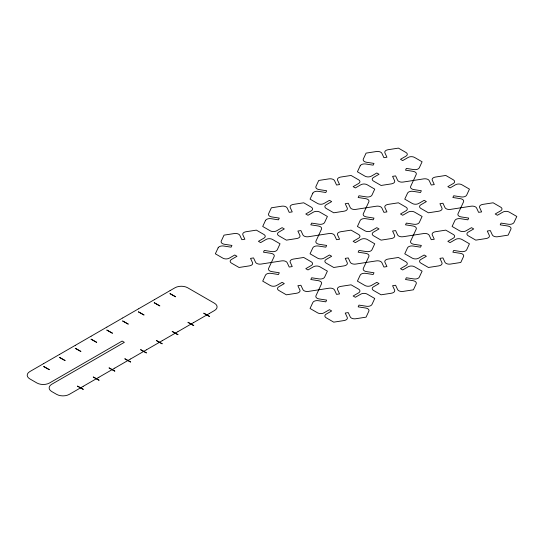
<?xml version="1.0" encoding="UTF-8"?>
<svg xmlns="http://www.w3.org/2000/svg" width="544" height="544" viewBox="0 0 544 544"><rect width="100%" height="100%" fill="white"/><g stroke="black" fill="none" stroke-linecap="round" stroke-linejoin="round"><path stroke-width="0.82" d="M43.676 363.589L29.811 371.593A8.928 5.154 0 0 0 29.811 378.882L36.91 382.983A8.928 5.154 0 0 0 49.538 382.983L122.142 341.068L124.352 342.339L51.748 384.261A8.928 5.154 0 0 0 51.748 391.551L56.644 394.373A8.928 5.154 0 0 0 69.272 394.373L83.137 386.369M43.833 363.494L59.459 354.47M59.622 354.382L75.249 345.358M75.405 345.27L91.032 336.246M91.188 336.158L106.814 327.134M106.971 327.046L122.597 318.022M122.754 317.934L138.38 308.91M138.536 308.815L154.163 299.798M154.326 299.703L169.952 290.686M170.109 290.591L175.018 287.756A8.928 5.154 0 0 1 187.646 287.756L214.479 303.246A8.928 5.154 0 0 1 214.479 310.536L209.569 313.378M83.293 386.274L98.92 377.257M99.083 377.162L114.709 368.145M114.866 368.05L130.492 359.026M130.648 358.938L146.275 349.914M146.431 349.826L162.058 340.802M162.214 340.714L177.84 331.69M177.997 331.602L193.623 322.578M193.786 322.49L209.413 313.466M170.109 293.604L175.644 296.8L169.952 293.692M209.569 316.384L203.708 313.181L209.413 316.479M154.326 302.716L159.861 305.912L154.163 302.804M193.786 325.496L187.925 322.3L193.623 325.591M138.536 311.828L144.078 315.024L138.38 311.916M177.997 334.608L172.142 331.412L177.84 334.703M122.754 320.94L128.296 324.136L122.597 321.035M162.214 343.72L156.359 340.524L162.058 343.815M106.971 330.052L112.506 333.248L106.814 330.147M146.431 352.838L140.57 349.636L146.275 352.927M91.188 339.164L96.723 342.366L91.032 339.259M130.648 361.95L124.787 358.748L130.492 362.039M75.405 348.282L80.94 351.478L75.249 348.371M114.866 371.062L109.004 367.86L114.709 371.151M59.622 357.394L65.158 360.59L59.459 357.483M99.083 380.174L93.221 376.972L98.92 380.263M43.833 366.506L49.375 369.702L43.676 366.595M83.293 389.286L77.438 386.084L83.137 389.375M218.13 247.833L215.356 253.81L222.931 258.182A4.468 2.577 0 0 0 229.248 258.182L234.756 255L236.966 256.278L231.458 259.461A4.468 2.577 0 0 0 231.458 263.106L239.034 267.478L249.383 265.88A4.468 2.577 0 0 0 252.538 262.718L250.526 258.373L253.538 257.91L255.558 262.256A4.468 2.577 0 0 0 261.025 264.078L281.724 260.875A4.468 2.577 0 0 1 287.191 262.698L289.211 267.043L292.23 266.574L290.21 262.228A4.468 2.577 0 0 1 293.366 259.073L303.715 257.468L311.29 261.848A4.468 2.577 0 0 1 311.29 265.492L305.782 268.675L307.992 269.946L313.5 266.764A4.468 2.577 0 0 1 319.818 266.764L327.393 271.143L324.618 277.114A4.468 2.577 0 0 1 319.151 278.936L311.624 277.773L310.814 279.514L318.342 280.684A4.468 2.577 0 0 1 321.497 283.839L315.955 295.786A4.468 2.577 0 0 0 319.11 298.948L326.638 300.111L325.829 301.852L318.301 300.689A4.468 2.577 0 0 0 312.834 302.512L310.06 308.489L317.635 312.861A4.468 2.577 0 0 0 323.952 312.861L329.46 309.679L331.67 310.957L326.162 314.133A4.468 2.577 0 0 0 326.162 317.778L333.737 322.157L344.087 320.552A4.468 2.577 0 0 0 347.242 317.397L345.229 313.052L348.242 312.582L350.261 316.928A4.468 2.577 0 0 0 355.728 318.75L366.078 317.152L368.852 311.175A4.468 2.577 0 0 0 365.697 308.02L358.17 306.857L358.979 305.109L366.506 306.279A4.468 2.577 0 0 0 371.974 304.456L374.741 298.479L367.166 294.107A4.468 2.577 0 0 0 360.856 294.107L355.348 297.282L353.138 296.011L358.646 292.828A4.468 2.577 0 0 0 358.646 289.184L351.07 284.811L340.721 286.409A4.468 2.577 0 0 0 337.566 289.564L339.578 293.91L336.559 294.379L334.546 290.034A4.468 2.577 0 0 0 329.079 288.211L308.38 291.414A4.468 2.577 0 0 1 302.913 289.592L300.893 285.246L297.874 285.716L299.894 290.061A4.468 2.577 0 0 1 296.732 293.216L286.382 294.814L278.807 290.442A4.468 2.577 0 0 1 278.807 286.797L284.315 283.614L282.105 282.343L276.597 285.518A4.468 2.577 0 0 1 270.286 285.518L262.711 281.146L265.479 275.169A4.468 2.577 0 0 1 270.953 273.346L278.474 274.516L279.283 272.768L271.755 271.606A4.468 2.577 0 0 1 268.6 268.45L274.149 256.503A4.468 2.577 0 0 0 270.994 253.341L263.466 252.178L264.275 250.437L271.803 251.6A4.468 2.577 0 0 0 277.27 249.778L280.038 243.8L272.462 239.428A4.468 2.577 0 0 0 266.152 239.428L260.644 242.61L258.434 241.332L263.942 238.15A4.468 2.577 0 0 0 263.942 234.505L256.367 230.132L246.017 231.737A4.468 2.577 0 0 0 242.862 234.892L244.875 239.238L241.856 239.7L239.843 235.355A4.468 2.577 0 0 0 234.376 233.532L224.026 235.137L221.252 241.114A4.468 2.577 0 0 0 224.407 244.27L231.934 245.432L231.125 247.173L223.598 246.01A4.468 2.577 0 0 0 218.13 247.833M265.479 220.497L262.711 226.467L270.286 230.846A4.468 2.577 0 0 0 276.597 230.846L282.105 227.664L284.315 228.942L278.807 232.118A4.468 2.577 0 0 0 278.807 235.763L286.382 240.142L296.732 238.537A4.468 2.577 0 0 0 299.894 235.382L297.874 231.037L300.893 230.568L302.913 234.913A4.468 2.577 0 0 0 308.38 236.735L329.079 233.532A4.468 2.577 0 0 1 334.546 235.355L336.559 239.7L339.578 239.238L337.566 234.892A4.468 2.577 0 0 1 340.721 231.737L351.07 230.132L358.646 234.505A4.468 2.577 0 0 1 358.646 238.15L353.138 241.332L355.348 242.61L360.856 239.428A4.468 2.577 0 0 1 367.166 239.428L374.741 243.8L371.974 249.778A4.468 2.577 0 0 1 366.506 251.6L358.979 250.437L358.17 252.178L365.697 253.341A4.468 2.577 0 0 1 368.852 256.503L363.304 268.45A4.468 2.577 0 0 0 366.466 271.606L373.986 272.768L373.177 274.516L365.656 273.346A4.468 2.577 0 0 0 360.182 275.169L357.415 281.146L364.99 285.518A4.468 2.577 0 0 0 371.3 285.518L376.808 282.343L379.018 283.614L373.51 286.797A4.468 2.577 0 0 0 373.51 290.442L381.086 294.814L391.435 293.216A4.468 2.577 0 0 0 394.597 290.061L392.578 285.716L395.597 285.246L397.616 289.592A4.468 2.577 0 0 0 403.084 291.414L413.433 289.816L416.201 283.839A4.468 2.577 0 0 0 413.046 280.684L405.518 279.514L406.327 277.773L413.855 278.936A4.468 2.577 0 0 0 419.322 277.114L422.096 271.143L414.521 266.764A4.468 2.577 0 0 0 408.204 266.764L402.696 269.946L400.486 268.675L405.994 265.492A4.468 2.577 0 0 0 405.994 261.848L398.419 257.468L388.069 259.073A4.468 2.577 0 0 0 384.914 262.228L386.934 266.574L383.914 267.043L381.895 262.698A4.468 2.577 0 0 0 376.428 260.875L355.728 264.078A4.468 2.577 0 0 1 350.261 262.256L348.242 257.91L345.229 258.373L347.242 262.718A4.468 2.577 0 0 1 344.087 265.88L333.737 267.478L326.162 263.106A4.468 2.577 0 0 1 326.162 259.461L331.67 256.278L329.46 255L323.952 258.182A4.468 2.577 0 0 1 317.635 258.182L310.06 253.81L312.834 247.833A4.468 2.577 0 0 1 318.301 246.01L325.829 247.173L326.638 245.432L319.11 244.27A4.468 2.577 0 0 1 315.955 241.114L321.497 229.16A4.468 2.577 0 0 0 318.342 226.005L310.814 224.842L311.624 223.094L319.151 224.264A4.468 2.577 0 0 0 324.618 222.442L327.393 216.464L319.818 212.092A4.468 2.577 0 0 0 313.5 212.092L307.992 215.268L305.782 213.996L311.29 210.814A4.468 2.577 0 0 0 311.29 207.169L303.715 202.796L293.366 204.394A4.468 2.577 0 0 0 290.21 207.55L292.23 211.895L289.211 212.364L287.191 208.019A4.468 2.577 0 0 0 281.724 206.196L271.374 207.801L268.6 213.772A4.468 2.577 0 0 0 271.755 216.927L279.283 218.096L278.474 219.837L270.953 218.674A4.468 2.577 0 0 0 265.479 220.497M312.834 193.154L310.06 199.131L317.635 203.504A4.468 2.577 0 0 0 323.952 203.504L329.46 200.328L331.67 201.6L326.162 204.782A4.468 2.577 0 0 0 326.162 208.427L333.737 212.799L344.087 211.201A4.468 2.577 0 0 0 347.242 208.046L345.229 203.701L348.242 203.232L350.261 207.577A4.468 2.577 0 0 0 355.728 209.399L376.428 206.196A4.468 2.577 0 0 1 381.895 208.019L383.914 212.364L386.934 211.895L384.914 207.55A4.468 2.577 0 0 1 388.069 204.394L398.419 202.796L405.994 207.169A4.468 2.577 0 0 1 405.994 210.814L400.486 213.996L402.696 215.268L408.204 212.092A4.468 2.577 0 0 1 414.521 212.092L422.096 216.464L419.322 222.442A4.468 2.577 0 0 1 413.855 224.264L406.327 223.094L405.518 224.842L413.046 226.005A4.468 2.577 0 0 1 416.201 229.16L410.659 241.114A4.468 2.577 0 0 0 413.814 244.27L421.342 245.432L420.532 247.173L413.005 246.01A4.468 2.577 0 0 0 407.538 247.833L404.763 253.81L412.338 258.182A4.468 2.577 0 0 0 418.656 258.182L424.164 255L426.374 256.278L420.866 259.461A4.468 2.577 0 0 0 420.866 263.106L428.441 267.478L438.79 265.88A4.468 2.577 0 0 0 441.946 262.718L439.933 258.373L442.945 257.91L444.965 262.256A4.468 2.577 0 0 0 450.432 264.078L460.782 262.473L463.556 256.503A4.468 2.577 0 0 0 460.401 253.341L452.873 252.178L453.682 250.437L461.21 251.6A4.468 2.577 0 0 0 466.677 249.778L469.445 243.8L461.87 239.428A4.468 2.577 0 0 0 455.559 239.428L450.051 242.61L447.841 241.332L453.349 238.15A4.468 2.577 0 0 0 453.349 234.505L445.774 230.132L435.424 231.737A4.468 2.577 0 0 0 432.269 234.892L434.282 239.238L431.263 239.7L429.25 235.355A4.468 2.577 0 0 0 423.783 233.532L403.084 236.735A4.468 2.577 0 0 1 397.616 234.913L395.597 230.568L392.578 231.037L394.597 235.382A4.468 2.577 0 0 1 391.435 238.537L381.086 240.142L373.51 235.763A4.468 2.577 0 0 1 373.51 232.118L379.018 228.942L376.808 227.664L371.3 230.846A4.468 2.577 0 0 1 364.99 230.846L357.415 226.467L360.182 220.497A4.468 2.577 0 0 1 365.656 218.674L373.177 219.837L373.986 218.096L366.466 216.927A4.468 2.577 0 0 1 363.304 213.772L368.852 201.824A4.468 2.577 0 0 0 365.697 198.669L358.17 197.499L358.979 195.758L366.506 196.921A4.468 2.577 0 0 0 371.974 195.099L374.741 189.128L367.166 184.749A4.468 2.577 0 0 0 360.856 184.749L355.348 187.932L353.138 186.653L358.646 183.478A4.468 2.577 0 0 0 358.646 179.833L351.07 175.454L340.721 177.058A4.468 2.577 0 0 0 337.566 180.214L339.578 184.559L336.559 185.028L334.546 180.683A4.468 2.577 0 0 0 329.079 178.86L318.73 180.458L315.955 186.436A4.468 2.577 0 0 0 319.11 189.591L326.638 190.754L325.829 192.501L318.301 191.332A4.468 2.577 0 0 0 312.834 193.154M360.182 165.818L357.415 171.795L364.99 176.168A4.468 2.577 0 0 0 371.3 176.168L376.808 172.985L379.018 174.264L373.51 177.446A4.468 2.577 0 0 0 373.51 181.091L381.086 185.463L391.435 183.865A4.468 2.577 0 0 0 394.597 180.703L392.578 176.358L395.597 175.896L397.616 180.241A4.468 2.577 0 0 0 403.084 182.063L423.783 178.86A4.468 2.577 0 0 1 429.25 180.683L431.263 185.028L434.282 184.559L432.269 180.214A4.468 2.577 0 0 1 435.424 177.058L445.774 175.454L453.349 179.833A4.468 2.577 0 0 1 453.349 183.478L447.841 186.653L450.051 187.932L455.559 184.749A4.468 2.577 0 0 1 461.87 184.749L469.445 189.128L466.677 195.099A4.468 2.577 0 0 1 461.21 196.921L453.682 195.758L452.873 197.499L460.401 198.669A4.468 2.577 0 0 1 463.556 201.824L458.007 213.772A4.468 2.577 0 0 0 461.169 216.927L468.69 218.096L467.881 219.837L460.36 218.674A4.468 2.577 0 0 0 454.886 220.497L452.118 226.467L459.694 230.846A4.468 2.577 0 0 0 466.004 230.846L471.512 227.664L473.722 228.942L468.214 232.118A4.468 2.577 0 0 0 468.214 235.763L475.789 240.142L486.139 238.537A4.468 2.577 0 0 0 489.301 235.382L487.281 231.037L490.3 230.568L492.32 234.913A4.468 2.577 0 0 0 497.787 236.735L508.137 235.137L510.904 229.16A4.468 2.577 0 0 0 507.749 226.005L500.222 224.842L501.031 223.094L508.558 224.264A4.468 2.577 0 0 0 514.026 222.442L516.8 216.464L509.225 212.092A4.468 2.577 0 0 0 502.908 212.092L497.4 215.268L495.19 213.996L500.698 210.814A4.468 2.577 0 0 0 500.698 207.169L493.122 202.796L482.773 204.394A4.468 2.577 0 0 0 479.618 207.55L481.637 211.895L478.618 212.364L476.598 208.019A4.468 2.577 0 0 0 471.131 206.196L450.432 209.399A4.468 2.577 0 0 1 444.965 207.577L442.945 203.232L439.933 203.701L441.946 208.046A4.468 2.577 0 0 1 438.79 211.201L428.441 212.799L420.866 208.427A4.468 2.577 0 0 1 420.866 204.782L426.374 201.6L424.164 200.328L418.656 203.504A4.468 2.577 0 0 1 412.338 203.504L404.763 199.131L407.538 193.154A4.468 2.577 0 0 1 413.005 191.332L420.532 192.501L421.342 190.754L413.814 189.591A4.468 2.577 0 0 1 410.659 186.436L416.201 174.488A4.468 2.577 0 0 0 413.046 171.326L405.518 170.163L406.327 168.422L413.855 169.585A4.468 2.577 0 0 0 419.322 167.763L422.096 161.786L414.521 157.413A4.468 2.577 0 0 0 408.204 157.413L402.696 160.596L400.486 159.317L405.994 156.135A4.468 2.577 0 0 0 405.994 152.49L398.419 148.118L388.069 149.722A4.468 2.577 0 0 0 384.914 152.878L386.934 157.223L383.914 157.685L381.895 153.34A4.468 2.577 0 0 0 376.428 151.518L366.078 153.122L363.304 159.1A4.468 2.577 0 0 0 366.466 162.255L373.986 163.418L373.177 165.158L365.656 163.996A4.468 2.577 0 0 0 360.182 165.818"/></g></svg>
